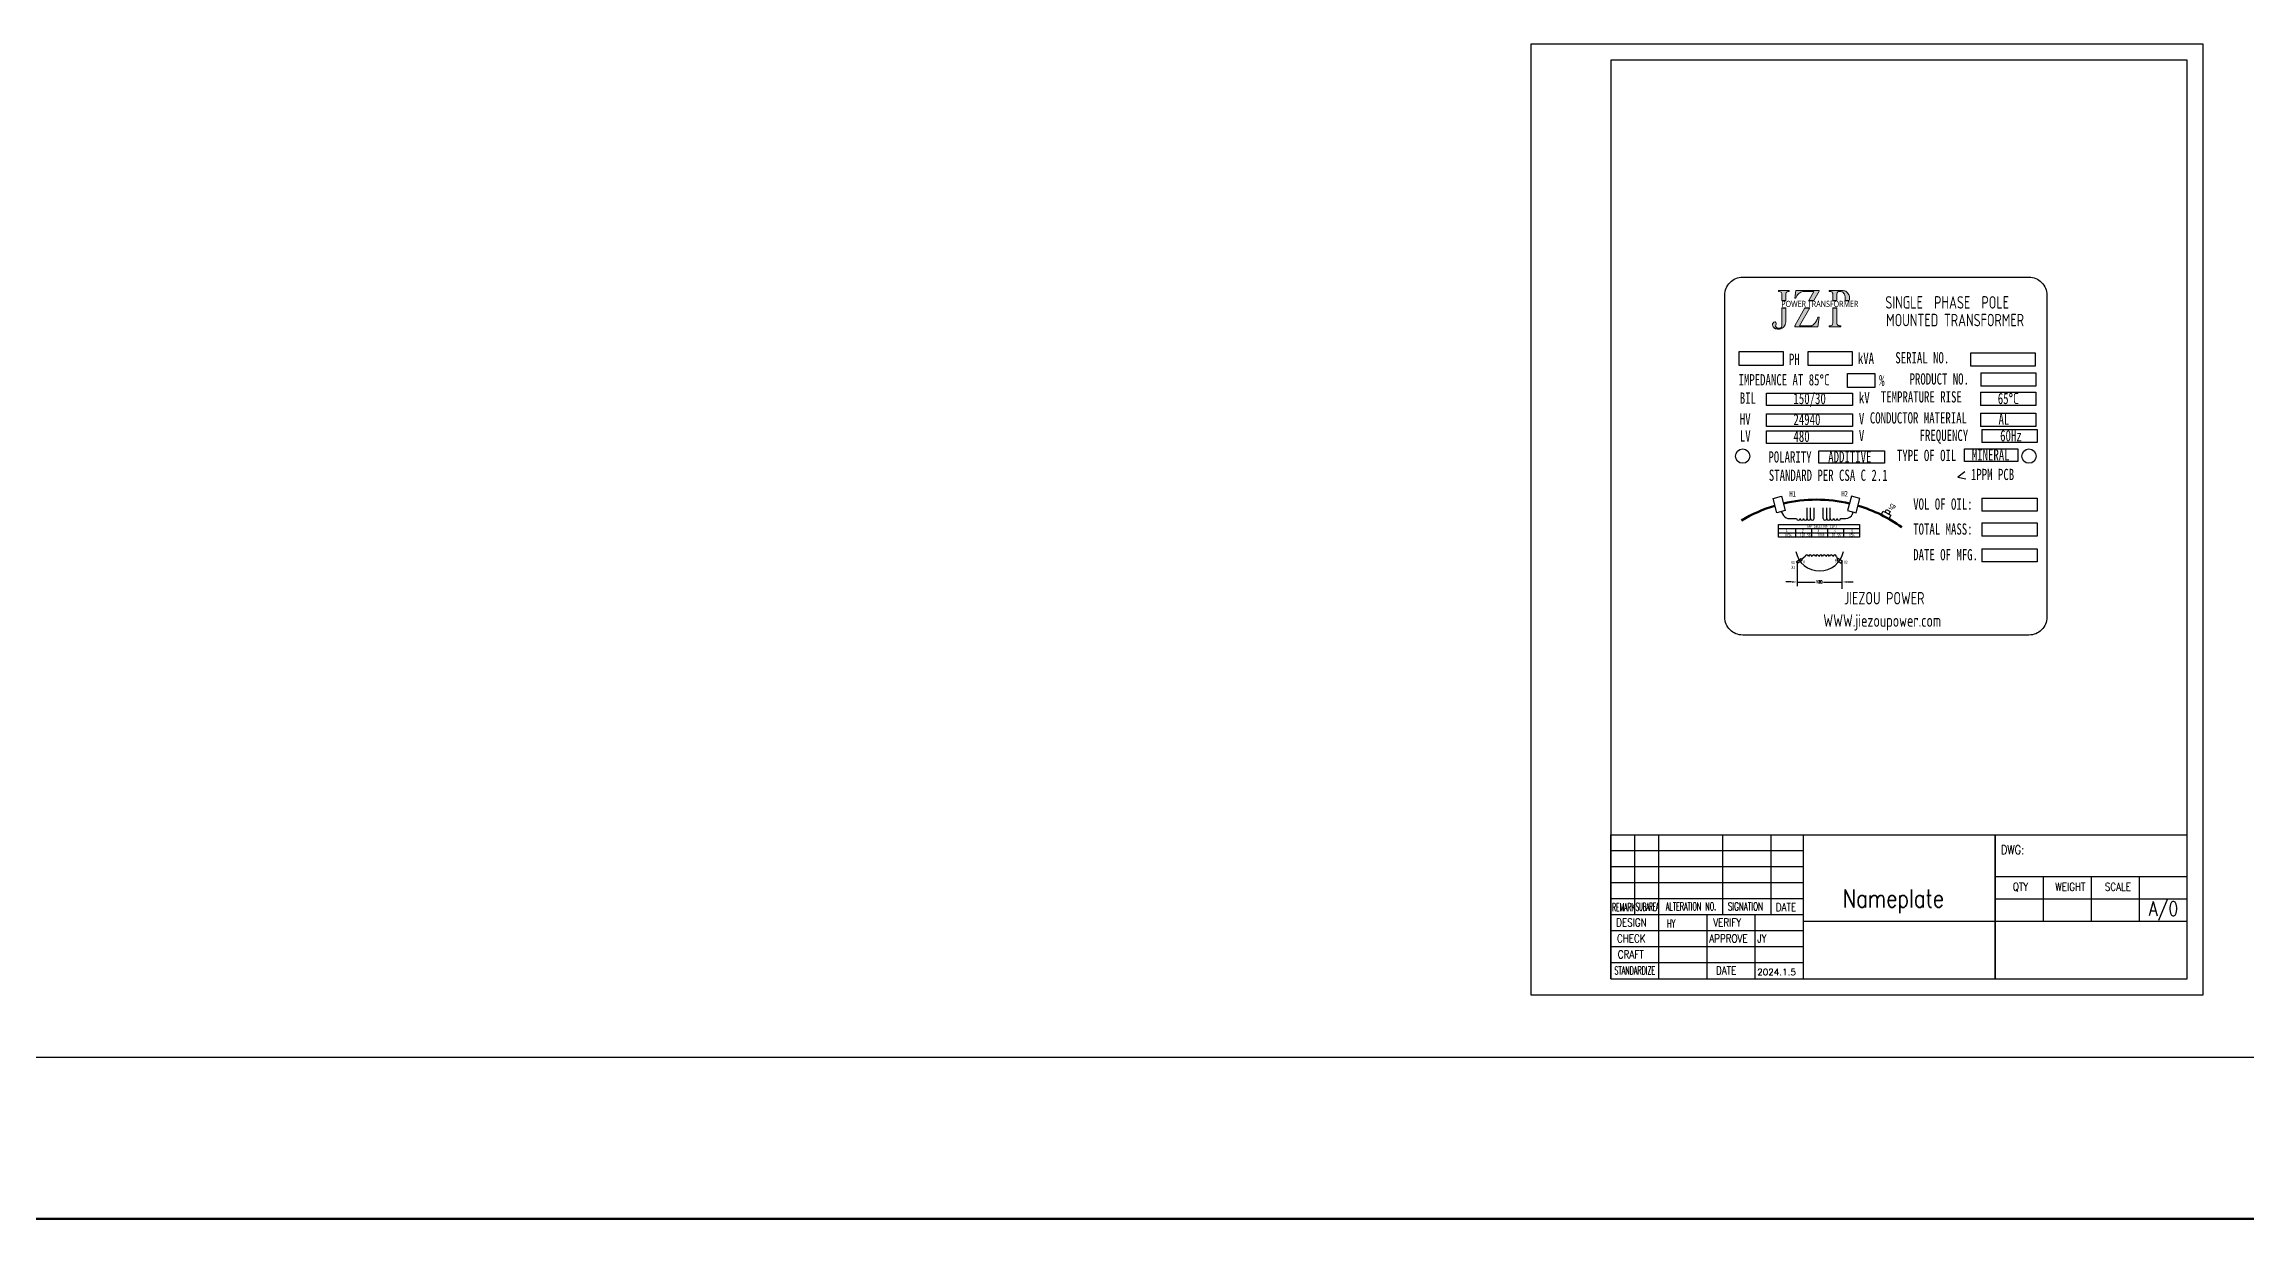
# Model space of a CAD drawing. Header units: millimetres. Extents: x 119255 to 123044, y -8474 to -5512.
# Drawn here: x 120649 to 121264, y -5840 to -5512 of the extents above; entities that cross this region are included whole.
import ezdxf

# ---------------------------------------------------------------- set-up
doc = ezdxf.new("R2010")
doc.units = ezdxf.units.MM
doc.header["$LTSCALE"] = 3
doc.layers.add('INTE_THICK', color=7, linetype='Continuous')
for name, color, linetype, lineweight in [('标注、文本', 3, 'Continuous', 25), ('粗实线', 4, 'Continuous', 53), ('粗实线层', 7, 'Continuous', 50)]:
    doc.layers.add(name, color=color, linetype=linetype, lineweight=lineweight)
doc.styles.add('PC_TEXTSTYLE', font='ISOCP.SHX', dxfattribs={"width": 0.707, "bigfont": 'GBCBIG.SHX'})
doc.styles.get("Standard").update_dxf_attribs({"font": 'txt', "bigfont": 'gbcbig.shx'})
doc.styles.add('TEXTSTYLE_3', font='txt', dxfattribs={"width": 0.8, "bigfont": 'hztxt.shx'})
doc.styles.add('TEXTSTYLE_4', font='txt', dxfattribs={"width": 0.65, "bigfont": 'hztxt.shx'})
doc.styles.add('TEXTSTYLE_5', font='txt', dxfattribs={"width": 0.45, "bigfont": 'hztxt.shx'})
doc.styles.add('TEXTSTYLE_7', font='txt', dxfattribs={"width": 0.75, "bigfont": 'hztxt.shx'})
doc.styles.add('TH_GBDIM', font='romans.shx', dxfattribs={"width": 0.8, "bigfont": 'gbcbig.shx'})

msp = doc.modelspace()

# ---------------------------------------------------------------- hatches: boundary and pattern name
at = {"layer": '标注、文本'}
h = msp.add_hatch(color=256, dxfattribs=at)
h.dxf.hatch_style = 1
h.paths.add_polyline_path([(121135.6, -5585.22), (121134.47, -5585.22), (121134.47, -5589.92), (121134.44, -5590.35), (121134.35, -5590.64, -0.564853), (121132.7, -5590.36), (121132.8, -5590.06), (121132.86, -5589.83), (121132.86, -5589.5), (121132.82, -5589.37), (121132.61, -5589.17), (121132.52, -5589.14), (121132.24, -5589.23), (121132.14, -5589.31), (121131.95, -5589.6), (121131.92, -5589.71), (121131.87, -5590.04), (121131.94, -5590.37), (121132.03, -5590.56), (121132.23, -5590.78, 0.201196), (121134.33, -5591.02), (121134.6, -5590.92), (121134.86, -5590.77), (121135.06, -5590.57), (121135.25, -5590.31), (121135.41, -5589.99), (121135.44, -5589.89), (121135.53, -5589.56), (121135.58, -5589.2), (121135.6, -5588.82)])
h.paths.add_polyline_path([(121135.69, -5581.02), (121135.72, -5580.95), (121135.94, -5580.75), (121136.14, -5580.71), (121136.49, -5580.68), (121136.49, -5580.37), (121133.53, -5580.37), (121133.53, -5580.68), (121133.78, -5580.7), (121134.03, -5580.74), (121134.04, -5580.74), (121134.31, -5580.9), (121134.44, -5581.24), (121134.46, -5581.51), (121134.47, -5581.93), (121134.47, -5583.21), (121135.6, -5583.21), (121135.6, -5581.76), (121135.6, -5581.73), (121135.62, -5581.31)])
h.paths.add_polyline_path([(121144.89, -5580.59), (121144.89, -5580.37), (121138.39, -5580.37), (121138.08, -5582.57), (121138.39, -5582.57), (121138.4, -5582.55), (121138.53, -5582.29), (121138.72, -5581.91), (121138.72, -5581.9), (121138.89, -5581.65), (121139.13, -5581.37), (121139.27, -5581.23), (121139.52, -5581.05), (121139.8, -5580.88), (121140.06, -5580.77), (121140.35, -5580.7), (121140.64, -5580.68), (121143.47, -5580.68), (121142.05, -5583.21), (121143.42, -5583.21)])
h.paths.add_polyline_path([(121142.3, -5585.22), (121140.94, -5585.22), (121138.1, -5590.3), (121138.1, -5590.61), (121144.58, -5590.61), (121144.94, -5587.86), (121144.58, -5587.86), (121144.47, -5588.18), (121144.32, -5588.53), (121144.29, -5588.6), (121144.13, -5588.92), (121143.96, -5589.21), (121143.77, -5589.48), (121143.56, -5589.72), (121143.37, -5589.91), (121143.11, -5590.11), (121142.88, -5590.21), (121142.74, -5590.24), (121142.46, -5590.28), (121142.14, -5590.3), (121139.45, -5590.3)])
h.paths.add_polyline_path([(121150.1, -5580.81), (121150.32, -5580.71), (121150.65, -5580.68), (121150.94, -5580.69), (121151.21, -5580.74), (121151.39, -5580.81), (121151.65, -5581), (121151.84, -5581.22), (121152, -5581.48), (121152.11, -5581.79), (121152.18, -5582.14), (121152.2, -5582.54), (121152.2, -5582.59), (121152.18, -5582.99), (121152.14, -5583.21), (121153.32, -5583.21), (121153.39, -5582.9), (121153.41, -5582.53), (121153.41, -5582.41), (121153.37, -5582.05), (121153.26, -5581.72), (121153.23, -5581.63), (121153.06, -5581.33), (121152.86, -5581.07), (121152.82, -5581.03), (121152.58, -5580.81), (121152.33, -5580.64), (121152.06, -5580.52), (121151.79, -5580.46), (121151.63, -5580.44), (121151.25, -5580.4), (121150.97, -5580.38), (121150.8, -5580.37), (121147.71, -5580.37), (121147.71, -5580.68), (121147.9, -5580.68), (121148.22, -5580.72), (121148.43, -5580.8), (121148.55, -5580.89), (121148.69, -5581.18), (121148.7, -5581.28), (121148.72, -5581.6), (121148.73, -5582.06), (121148.73, -5583.21), (121149.85, -5583.21), (121149.85, -5582.01), (121149.85, -5581.93), (121149.86, -5581.51), (121149.89, -5581.21), (121149.92, -5581.08)])
h.paths.add_polyline_path([(121149.85, -5585.22), (121148.73, -5585.22), (121148.73, -5589.31), (121148.73, -5589.45), (121148.69, -5589.79), (121148.55, -5590.08), (121148.53, -5590.1), (121148.26, -5590.23), (121148.05, -5590.26), (121147.71, -5590.28), (121147.71, -5590.59), (121150.98, -5590.59), (121150.98, -5590.28), (121150.82, -5590.27), (121150.52, -5590.25), (121150.4, -5590.23), (121150.13, -5590.15), (121149.93, -5589.89), (121149.88, -5589.76), (121149.85, -5589.37)])

# ---------------------------------------------------------------- linework, layer by layer
at = {"color": 7, "linetype": 'Continuous'}
for p, q in [((121086.72, -5732.56), (121247.75, -5732.56)), ((121086.73, -5732.5), (121247.75, -5732.5)), ((121086.73, -5772.76), (121086.73, -5732.5)), ((121093.44, -5754.86), (121093.44, -5732.5)), ((121100.15, -5772.76), (121100.15, -5732.5)), ((121118.04, -5754.86), (121118.04, -5732.5)), ((121131.46, -5754.86), (121131.46, -5732.5)), ((121140.4, -5732.5), (121140.4, -5772.76)), ((121140.42, -5732.53), (121140.42, -5772.78)), ((121140.42, -5732.53), (121247.77, -5732.53)), ((121194.08, -5772.76), (121194.08, -5732.5)), ((121194.1, -5732.53), (121194.1, -5772.78)), ((121140.4, -5736.97), (121086.73, -5736.97)), ((121140.4, -5741.45), (121086.73, -5741.45)), ((121140.4, -5745.92), (121086.73, -5745.92)), ((121194.08, -5744.13), (121247.75, -5744.13)), ((121194.1, -5744.16), (121247.77, -5744.16)), ((121207.5, -5744.13), (121207.5, -5756.65)), ((121207.52, -5744.16), (121207.52, -5756.68)), ((121220.92, -5744.13), (121220.92, -5756.65)), ((121220.93, -5744.16), (121220.93, -5756.68)), ((121234.33, -5744.13), (121234.33, -5756.65)), ((121234.35, -5744.16), (121234.35, -5756.68)), ((121140.4, -5750.39), (121086.73, -5750.39)), ((121194.08, -5750.39), (121247.75, -5750.39)), ((121194.1, -5750.42), (121247.77, -5750.42)), ((121140.4, -5754.86), (121086.73, -5754.86)), ((121140.4, -5759.34), (121086.73, -5759.34)), ((121113.56, -5754.86), (121113.56, -5772.76)), ((121126.98, -5754.86), (121126.98, -5772.76)), ((121140.4, -5756.65), (121247.75, -5756.65)), ((121140.42, -5756.68), (121247.77, -5756.68)), ((121140.4, -5763.81), (121086.73, -5763.81)), ((121140.4, -5768.28), (121086.73, -5768.28))]:
    msp.add_line(p, q, dxfattribs=at)
at = {"layer": 'INTE_THICK'}
for p, q in [((121247.75, -5516.02), (121086.73, -5516.02)), ((121086.73, -5516.02), (121086.73, -5772.76)), ((121247.75, -5772.76), (121247.75, -5516.02)), ((121086.73, -5772.76), (121247.75, -5772.76))]:
    msp.add_line(p, q, dxfattribs=at)
at = {"layer": '标注、文本', "color": 3, "lineweight": 0}
for p, q in [((121136.49, -5580.37), (121133.53, -5580.37)), ((121133.53, -5580.37), (121133.53, -5580.68)), ((121133.53, -5580.68), (121133.78, -5580.7)), ((121133.78, -5580.7), (121134.03, -5580.74)), ((121134.03, -5580.74), (121134.04, -5580.74)), ((121134.04, -5580.74), (121134.3, -5580.9)), ((121134.3, -5580.9), (121134.31, -5580.91)), ((121134.31, -5580.91), (121134.44, -5581.24)), ((121134.44, -5581.24), (121134.46, -5581.51)), ((121134.46, -5581.51), (121134.47, -5581.93)), ((121135.6, -5581.73), (121135.62, -5581.31)), ((121135.62, -5581.31), (121135.69, -5581.02)), ((121135.69, -5581.02), (121135.72, -5580.95)), ((121135.72, -5580.95), (121135.94, -5580.75)), ((121135.94, -5580.75), (121136.14, -5580.71)), ((121136.14, -5580.71), (121136.49, -5580.68)), ((121136.49, -5580.68), (121136.49, -5580.37)), ((121138.39, -5580.37), (121138.08, -5582.57)), ((121144.89, -5580.37), (121138.39, -5580.37)), ((121138.89, -5581.65), (121139.13, -5581.37)), ((121139.13, -5581.37), (121139.27, -5581.23)), ((121139.27, -5580.68), (121139.26, -5580.68)), ((121139.27, -5581.23), (121139.52, -5581.05)), ((121139.52, -5581.05), (121139.8, -5580.88)), ((121139.8, -5580.88), (121140.06, -5580.77)), ((121140.06, -5580.77), (121140.35, -5580.7)), ((121140.35, -5580.7), (121140.64, -5580.68)), ((121140.64, -5580.68), (121142.08, -5580.68)), ((121140.64, -5580.68), (121143.47, -5580.68)), ((121143.47, -5580.68), (121142.05, -5583.21)), ((121143.42, -5583.21), (121144.89, -5580.59)), ((121144.89, -5580.59), (121144.89, -5580.37)), ((121150.8, -5580.37), (121147.71, -5580.37)), ((121147.71, -5580.37), (121147.71, -5580.68)), ((121147.71, -5580.68), (121147.9, -5580.68)), ((121147.9, -5580.68), (121148.22, -5580.72)), ((121148.22, -5580.72), (121148.43, -5580.8)), ((121148.43, -5580.8), (121148.55, -5580.89)), ((121148.55, -5580.89), (121148.69, -5581.18)), ((121148.69, -5581.18), (121148.7, -5581.28)), ((121148.7, -5581.28), (121148.72, -5581.6)), ((121148.72, -5581.6), (121148.73, -5582.06)), ((121149.85, -5581.93), (121149.86, -5581.51)), ((121149.86, -5581.51), (121149.89, -5581.21)), ((121149.89, -5581.21), (121149.92, -5581.08)), ((121149.92, -5581.08), (121150.1, -5580.81)), ((121150.1, -5580.81), (121150.32, -5580.71)), ((121150.32, -5580.71), (121150.65, -5580.68)), ((121150.65, -5580.68), (121150.94, -5580.69)), ((121150.97, -5580.38), (121150.8, -5580.37)), ((121150.94, -5580.69), (121151.21, -5580.74)), ((121151.25, -5580.4), (121150.97, -5580.38)), ((121151.21, -5580.74), (121151.39, -5580.81)), ((121151.63, -5580.44), (121151.25, -5580.4)), ((121151.39, -5580.81), (121151.65, -5581)), ((121151.79, -5580.46), (121151.63, -5580.44)), ((121151.65, -5581), (121151.84, -5581.22)), ((121152.06, -5580.52), (121151.79, -5580.46)), ((121151.84, -5581.22), (121152, -5581.48)), ((121152, -5581.48), (121152.11, -5581.79)), ((121152.33, -5580.64), (121152.06, -5580.52)), ((121152.58, -5580.81), (121152.33, -5580.64)), ((121152.82, -5581.03), (121152.58, -5580.81)), ((121152.86, -5581.07), (121152.82, -5581.03)), ((121153.06, -5581.33), (121152.86, -5581.07)), ((121153.23, -5581.63), (121153.06, -5581.33)), ((121153.26, -5581.72), (121153.23, -5581.63)), ((121134.47, -5581.93), (121134.47, -5583.21)), ((121134.47, -5585.22), (121134.47, -5589.92)), ((121135.6, -5581.76), (121135.6, -5581.73)), ((121135.6, -5583.21), (121135.6, -5581.76)), ((121135.6, -5588.82), (121135.6, -5585.22)), ((121138.08, -5582.57), (121138.39, -5582.57)), ((121140.94, -5585.22), (121138.1, -5590.3)), ((121138.39, -5582.57), (121138.4, -5582.55)), ((121138.4, -5582.55), (121138.53, -5582.29)), ((121138.53, -5582.29), (121138.72, -5581.91)), ((121138.72, -5581.9), (121138.89, -5581.65)), ((121138.72, -5581.91), (121138.72, -5581.9)), ((121139.45, -5590.3), (121142.3, -5585.22)), ((121148.73, -5582.06), (121148.73, -5583.21)), ((121148.73, -5585.22), (121148.73, -5589.31)), ((121149.85, -5582.01), (121149.85, -5581.93)), ((121149.85, -5583.21), (121149.85, -5582.01)), ((121149.85, -5589.37), (121149.85, -5585.22)), ((121152.11, -5581.79), (121152.18, -5582.14)), ((121152.18, -5582.99), (121152.14, -5583.21)), ((121152.18, -5582.14), (121152.2, -5582.54)), ((121152.2, -5582.59), (121152.18, -5582.99)), ((121152.2, -5582.54), (121152.2, -5582.59)), ((121153.37, -5582.05), (121153.26, -5581.72)), ((121153.32, -5583.21), (121153.39, -5582.9)), ((121153.41, -5582.41), (121153.37, -5582.05)), ((121153.39, -5582.9), (121153.41, -5582.53)), ((121153.41, -5582.53), (121153.41, -5582.41)), ((121131.92, -5589.71), (121131.87, -5590.04)), ((121131.87, -5590.04), (121131.94, -5590.37)), ((121131.95, -5589.6), (121131.92, -5589.71)), ((121131.94, -5590.37), (121132.03, -5590.56)), ((121132.14, -5589.31), (121131.95, -5589.6)), ((121132.03, -5590.56), (121132.23, -5590.78)), ((121132.24, -5589.23), (121132.14, -5589.31)), ((121132.52, -5589.14), (121132.24, -5589.23)), ((121132.61, -5589.17), (121132.52, -5589.14)), ((121132.82, -5589.37), (121132.61, -5589.17)), ((121132.7, -5590.36), (121132.8, -5590.06)), ((121132.8, -5590.06), (121132.86, -5589.83)), ((121132.86, -5589.5), (121132.82, -5589.37)), ((121132.86, -5589.83), (121132.86, -5589.5)), ((121134.33, -5591.02), (121134.6, -5590.92)), ((121134.44, -5590.35), (121134.35, -5590.64)), ((121134.47, -5589.92), (121134.44, -5590.35)), ((121134.6, -5590.92), (121134.86, -5590.77)), ((121134.86, -5590.77), (121135.06, -5590.57)), ((121135.06, -5590.57), (121135.25, -5590.31)), ((121135.25, -5590.31), (121135.41, -5589.99)), ((121135.41, -5589.99), (121135.44, -5589.89)), ((121135.44, -5589.89), (121135.53, -5589.56)), ((121135.53, -5589.56), (121135.58, -5589.2)), ((121135.58, -5589.2), (121135.6, -5588.82)), ((121138.1, -5590.61), (121144.58, -5590.61)), ((121142.14, -5590.3), (121139.45, -5590.3)), ((121142.46, -5590.28), (121142.14, -5590.3)), ((121142.74, -5590.24), (121142.46, -5590.28)), ((121142.88, -5590.21), (121142.74, -5590.24)), ((121143.11, -5590.11), (121142.88, -5590.21)), ((121143.37, -5589.91), (121143.11, -5590.11)), ((121143.56, -5589.72), (121143.37, -5589.91)), ((121143.77, -5589.48), (121143.56, -5589.72)), ((121143.96, -5589.21), (121143.77, -5589.48)), ((121144.13, -5588.92), (121143.96, -5589.21)), ((121144.29, -5588.6), (121144.13, -5588.92)), ((121144.32, -5588.53), (121144.29, -5588.6)), ((121144.47, -5588.18), (121144.32, -5588.53)), ((121144.58, -5587.87), (121144.47, -5588.18)), ((121144.94, -5587.86), (121144.58, -5587.86)), ((121144.58, -5587.86), (121144.58, -5587.87)), ((121144.58, -5590.61), (121144.94, -5587.86)), ((121148.05, -5590.26), (121147.71, -5590.28)), ((121147.71, -5590.28), (121147.71, -5590.59)), ((121147.71, -5590.59), (121150.98, -5590.59)), ((121148.26, -5590.23), (121148.05, -5590.26)), ((121148.53, -5590.1), (121148.26, -5590.23)), ((121148.55, -5590.08), (121148.53, -5590.1)), ((121148.69, -5589.79), (121148.55, -5590.08)), ((121148.73, -5589.45), (121148.69, -5589.79)), ((121148.73, -5589.31), (121148.73, -5589.45)), ((121149.88, -5589.76), (121149.85, -5589.37)), ((121149.93, -5589.89), (121149.88, -5589.76)), ((121150.13, -5590.14), (121149.93, -5589.89)), ((121150.14, -5590.15), (121150.13, -5590.14)), ((121150.4, -5590.23), (121150.14, -5590.15)), ((121150.52, -5590.25), (121150.4, -5590.23)), ((121150.82, -5590.27), (121150.52, -5590.25)), ((121150.98, -5590.28), (121150.82, -5590.27)), ((121150.98, -5590.59), (121150.98, -5590.28))]:
    msp.add_line(p, q, dxfattribs=at)
at = {"layer": '标注、文本'}
for p, q in [((121134.47, -5583.21), (121135.6, -5583.21)), ((121134.47, -5585.22), (121135.6, -5585.22)), ((121140.94, -5585.22), (121142.3, -5585.22)), ((121142.05, -5583.21), (121143.42, -5583.21)), ((121148.73, -5583.21), (121149.85, -5583.21)), ((121148.73, -5585.22), (121149.85, -5585.22)), ((121152.14, -5583.21), (121153.32, -5583.21)), ((121138.1, -5590.3), (121138.1, -5590.61)), ((121160.47, -5603.62), (121160.47, -5607.49)), ((121190.06, -5603.43), (121190.06, -5607.11)), ((121190.05, -5608.86), (121190.05, -5612.54)), ((121190.05, -5614.73), (121190.05, -5618.41)), ((121185.51, -5624.68), (121200.41, -5624.68)), ((121185.51, -5628.15), (121185.51, -5624.68)), ((121190.35, -5619.21), (121190.35, -5622.88)), ((121200.41, -5624.68), (121200.41, -5628.15)), ((121144.8, -5625.23), (121163.2, -5625.23)), ((121144.8, -5628.7), (121144.8, -5625.23)), ((121163.2, -5628.7), (121144.8, -5628.7)), ((121163.2, -5625.23), (121163.2, -5628.7)), ((121200.41, -5628.15), (121185.51, -5628.15)), ((121185.66, -5631.11), (121183.7, -5632.57)), ((121183.7, -5632.57), (121185.88, -5633.08)), ((121134.27, -5642.2), (121134.97, -5643.26)), ((121141.53, -5644.15), (121141.53, -5641.18)), ((121142.51, -5644.15), (121142.51, -5641.18)), ((121143.48, -5644.15), (121143.48, -5641.18)), ((121146.05, -5644.15), (121146.05, -5641.18)), ((121147.02, -5644.15), (121147.02, -5641.18)), ((121148, -5644.15), (121148, -5641.18)), ((121154.2, -5642.87), (121154.42, -5642.3)), ((121190.4, -5638.41), (121190.4, -5642.09)), ((121133.51, -5646.96), (121156.19, -5646.96)), ((121133.51, -5648.13), (121156.19, -5648.13)), ((121136.64, -5644.15), (121138.61, -5644.15)), ((121138.26, -5646.96), (121138.26, -5649.36)), ((121142.74, -5646.96), (121142.74, -5649.36)), ((121147.23, -5646.96), (121147.23, -5649.36)), ((121150.92, -5644.15), (121152.34, -5644.15)), ((121151.71, -5646.96), (121151.71, -5649.36)), ((121190.4, -5645.38), (121190.4, -5649.06)), ((121140.97, -5654.78), (121140.02, -5655.55)), ((121149.73, -5654.78), (121150.03, -5655.55)), ((121190.4, -5652.56), (121190.4, -5656.24)), ((121138.78, -5656.39), (121138.78, -5663.06)), ((121151.27, -5656.39), (121151.27, -5663.79)), ((121138.78, -5661.9), (121143.8, -5661.9)), ((121146.15, -5661.9), (121151.27, -5661.9)), ((123044.2, -5794.75), (119255.17, -5794.75))]:
    msp.add_line(p, q, dxfattribs=at)
at = {"layer": '标注、文本', "color": 3}
for p, q in [((121137.14, -5661.86), (121135.64, -5661.86)), ((121152.91, -5661.86), (121154.41, -5661.86))]:
    msp.add_line(p, q, dxfattribs=at)
at = {"layer": '标注、文本'}
msp.add_lwpolyline([(121123.55, -5576.7), (121203.55, -5576.7, -0.414214), (121208.55, -5581.7), (121208.55, -5671.7, -0.414214), (121203.55, -5676.7), (121123.55, -5676.7, -0.414214), (121118.55, -5671.7), (121118.55, -5581.7, -0.414214)], format="xyb", close=True, dxfattribs=at)
for points in [[(121122.59, -5597.5), (121134.87, -5597.5), (121134.87, -5601.37), (121122.59, -5601.37)], [(121141.85, -5597.5), (121154.13, -5597.5), (121154.13, -5601.37), (121141.85, -5601.37)], [(121187.35, -5597.85), (121205.26, -5597.85), (121205.26, -5601.52), (121187.35, -5601.52)], [(121130.18, -5609.08), (121154.25, -5609.08), (121154.25, -5612.55), (121130.18, -5612.55)], [(121130.18, -5614.91), (121154.25, -5614.91), (121154.25, -5618.39), (121130.18, -5618.39)], [(121130.18, -5619.65), (121154.25, -5619.65), (121154.25, -5623.12), (121130.18, -5623.12)], [(121132.03, -5638.54), (121134.41, -5637.91), (121135.46, -5641.89), (121133.08, -5642.52)], [(121156.28, -5638.54), (121153.91, -5637.91), (121152.85, -5641.89), (121155.23, -5642.52)], [(121162.83, -5642.04), (121164.99, -5643.21), (121164.43, -5644.25), (121162.26, -5643.08)], [(121163.76, -5641.57), (121164.79, -5642.13), (121164.38, -5642.88), (121163.35, -5642.32)], [(121133.51, -5645.8), (121156.19, -5645.8), (121156.19, -5649.36), (121133.51, -5649.36)], [(121139.86, -5655.31), (121140.18, -5655.79), (121138.94, -5656.63), (121138.62, -5656.15)], [(121150.19, -5655.31), (121149.87, -5655.79), (121151.11, -5656.63), (121151.43, -5656.15)]]:
    msp.add_lwpolyline(points, close=True, dxfattribs=at)
for points in [[(121160.47, -5607.49), (121152.82, -5607.49), (121152.82, -5603.62), (121160.47, -5603.62)], [(121190.06, -5603.43), (121205.51, -5603.43), (121205.51, -5607.11), (121190.06, -5607.11)], [(121190.05, -5608.86), (121205.5, -5608.86), (121205.5, -5612.54), (121190.05, -5612.54)], [(121190.05, -5614.73), (121205.5, -5614.73), (121205.5, -5618.41), (121190.05, -5618.41)], [(121190.35, -5619.21), (121205.8, -5619.21), (121205.8, -5622.88), (121190.35, -5622.88)], [(121190.4, -5638.41), (121205.85, -5638.41), (121205.85, -5642.09), (121190.4, -5642.09)], [(121190.4, -5645.38), (121205.85, -5645.38), (121205.85, -5649.06), (121190.4, -5649.06)], [(121190.4, -5652.56), (121205.85, -5652.56), (121205.85, -5656.24), (121190.4, -5656.24)]]:
    msp.add_lwpolyline(points, dxfattribs=at)
for centre in [(121123.55, -5626.7), (121203.55, -5626.7)]:
    msp.add_circle(centre, 2, dxfattribs=at)
for centre, radius, start, end in [((121133.57, -5588.39), 2.73, 240.63938, 286.14253), ((121133.61, -5590), 0.976, 201.48435, 319.32465), ((121152.34, -5642.15), 2, 270, 339.0548), ((121136.64, -5642.15), 2, 213.55601, 270), ((121139.1, -5644.15), 0.485, 180, 0), ((121140.07, -5644.15), 0.485, 180, 0), ((121141.05, -5644.15), 0.485, 180, 0), ((121142.02, -5644.15), 0.485, 180, 0), ((121142.99, -5644.15), 0.485, 180, 0), ((121146.54, -5644.15), 0.485, 180, 0), ((121147.51, -5644.15), 0.485, 180, 0), ((121148.48, -5644.15), 0.485, 180, 0), ((121149.46, -5644.15), 0.485, 180, 0), ((121150.43, -5644.15), 0.485, 180, 0), ((121145.04, -5652), 6.79, 191.61474, 348.65109), ((121141.46, -5654.78), 0.485, 360, 180), ((121142.43, -5654.78), 0.485, 360, 180), ((121143.41, -5654.78), 0.485, 360, 180), ((121144.38, -5654.78), 0.485, 360, 180), ((121145.35, -5654.78), 0.485, 360, 180), ((121146.32, -5654.78), 0.485, 360, 180), ((121147.3, -5654.78), 0.485, 360, 180), ((121148.27, -5654.78), 0.485, 360, 180), ((121149.25, -5654.78), 0.485, 360, 180)]:
    msp.add_arc(centre, radius, start, end, dxfattribs=at)
at = {"layer": '标注、文本', "color": 3}
for points in [[(121137.28, -5661.63), (121137.28, -5662.08), (121138.65, -5661.86)], [(121152.77, -5661.63), (121152.77, -5662.08), (121151.4, -5661.86)]]:
    msp.add_solid(points, dxfattribs=at)
at = {"layer": '粗实线'}
msp.add_line((122999.1, -5839.86), (119480.7, -5839.86), dxfattribs=at)
at = {"layer": '粗实线', "ltscale": 2}
for start, end in [(106.55111, 120.99031), (76.91188, 103.08812), (54.11891, 73.44889)]:
    msp.add_arc((121144.16, -5679.57), 40.71, start, end, dxfattribs=at)
at = {"layer": '粗实线层', "color": 1, "lineweight": -3}
for p, q in [((121252.22, -5511.54), (121064.36, -5511.54)), ((121064.36, -5511.54), (121064.36, -5777.23)), ((121252.22, -5777.23), (121252.22, -5511.54)), ((121064.36, -5777.23), (121252.22, -5777.23))]:
    msp.add_line(p, q, dxfattribs=at)

# ---------------------------------------------------------------- texts
at = {"color": 7}
for s, height, style, width, p in [('DWG:', 2.5, 'TEXTSTYLE_7', 0.8, (121195.71, -5737.95)), ('Nameplate', 5, 'TEXTSTYLE_7', 0.8, (121151.49, -5752.78)), ('REMARK', 2.236, 'TEXTSTYLE_5', 0.45, (121087.03, -5753.87)), ('SUBAREA', 2.236, 'TEXTSTYLE_5', 0.4, (121093.65, -5753.75)), ('ALTERATION NO.', 2.2365, 'TEXTSTYLE_3', 0.5, (121102.06, -5753.63)), ('SIGNATION', 2.236, 'TEXTSTYLE_4', 0.65, (121119.43, -5753.64)), ('STANDARDIZE', 2.2365, 'TEXTSTYLE_3', 0.5, (121087.69, -5771.54))]:
    msp.add_text(s, height=height, dxfattribs=dict(at, style=style, width=width)).set_placement(p)
for s, height, width, p in [('QTY', 2.236, 0.8, (121199.06, -5748.16)), ('WEIGHT', 2.236, 0.8, (121210.9, -5748.16)), ('SCALE', 2.236, 0.8, (121224.76, -5748.16)), ('DATE', 2.236, 0.8, (121132.81, -5753.84)), ('A/0', 4, 0.8, (121237.05, -5755.13)), ('DESIGN', 2.236, 0.8, (121088.2, -5758.12)), ('HY', 2.236, 0.55, (121102.41, -5758.46)), ('VERIFY', 2.236, 0.8, (121115.31, -5758.12)), ('CHECK', 2.236, 0.8, (121088.41, -5762.6)), ('CRAFT', 2.236, 0.8, (121088.65, -5767.07)), ('APPROVE', 2.236, 0.8, (121114.2, -5762.6)), ('JY', 2.236, 0.8, (121127.62, -5762.6)), ('DATE', 2.236, 0.8, (121116.08, -5771.54))]:
    msp.add_text(s, height=height, dxfattribs=dict(at, width=width)).set_placement(p)
msp.add_text('2024.1.5', height=1.8, dxfattribs=at).set_placement((121127.6, -5771.77))
at = {"layer": '标注、文本', "attachment_point": 1, "style": 'PC_TEXTSTYLE'}
for s, width, gutter_width, insert, char_height in [('{\\fLucida Bright|b0|i0|c0|p18;POWER TRANSFORMER}', 20.0156, 8.68, (121134.33, -5583.29), 1.736), ('{\\fISOCPEUR|b0|i0|c134|p34;SINGLE  PHASE  POLE}', 48.5551, 8.68, (121163.42, -5581.99), 3.485), ('{\\fISOCPEUR|b0|i0|c0|p34;MOUNTED TRANSFORMER}', 48.5551, 8.68, (121163.61, -5586.93), 3.485), ('{\\fFangSong|b0|i0|c0|p49;PH}', 43.6996, 7.81, (121136.47, -5598.05), 3.1365), ('{\\fFangSong|b0|i0|c0|p49;kVA}', 48.5551, 8.68, (121155.73, -5597.79), 3.1365), ('{\\fFangSong|b0|i0|c134|p49;SERIAL NO.}', 48.5551, 8.68, (121166.2, -5597.64), 3.1365), ('{\\fFangSong|b0|i0|c134|p49;IMPEDANCE AT 85\\fISOCPEUR|b0|i0|c0|p34;%%DC}', 48.5551, 8.68, (121122.38, -5603.79), 3.1365), ('{\\fFangSong|b0|i0|c134|p49;%}', 48.5551, 8.68, (121161.68, -5603.96), 3.1365), ('{\\fFangSong|b0|i0|c134|p49;PRODUCT NO.}', 48.5551, 8.68, (121170.19, -5603.56), 3.1365), ('{\\fFangSong|b0|i0|c134|p49;BIL}', 48.5551, 8.68, (121122.74, -5608.91), 3.1365), ('{\\fFangSong|b0|i0|c134|p49;150/30}', 39.9569, 7.14, (121137.73, -5609.03), 3.1365), ('{\\fFangSong|b0|i0|c0|p49;kV}', 48.5551, 8.68, (121156.02, -5608.79), 3.1365), ('{\\fFangSong|b0|i0|c134|p49;TEMPRATURE RISE}', 48.5551, 8.68, (121162.16, -5608.57), 3.1365), ('{\\fFangSong|b0|i0|c134|p49;65\\fISOCPEUR|b0|i0|c0|p34;%%DC}', 48.5551, 8.68, (121194.84, -5609.01), 3.1365), ('{\\fFangSong|b0|i0|c134|p49;HV}', 48.5551, 8.68, (121122.74, -5614.75), 3.1365), ('{\\fFangSong|b0|i0|c134|p49;24940}', 39.9569, 7.14, (121137.73, -5614.87), 3.1365), ('{\\fFangSong|b0|i0|c0|p49;V}', 48.5551, 8.68, (121156.02, -5614.63), 3.1365), ('{\\fFangSong|b0|i0|c134|p49;CONDUCTOR MATERIAL}', 48.5551, 8.68, (121159.08, -5614.44), 3.1365), ('{\\fFangSong|b0|i0|c134|p49;AL}', 48.5551, 8.68, (121195.05, -5614.81), 3.1365), ('{\\fFangSong|b0|i0|c134|p49;LV}', 48.5551, 8.68, (121122.74, -5619.48), 3.1365), ('{\\fFangSong|b0|i0|c134|p49;480}', 39.9569, 7.14, (121137.73, -5619.6), 3.1365), ('{\\fFangSong|b0|i0|c0|p49;V}', 48.5551, 8.68, (121156.02, -5619.36), 3.1365), ('{\\fFangSong|b0|i0|c134|p49;FREQUENCY}', 48.5551, 8.68, (121172.99, -5619.32), 3.1365), ('{\\fFangSong|b0|i0|c134|p49;60Hz}', 48.5551, 8.68, (121195.5, -5619.42), 3.1365), ('{\\fFangSong|b0|i0|c134|p49;POLARITY }', 48.5551, 8.68, (121130.73, -5625.35), 3.1365), ('{\\fFangSong|b0|i0|c134|p49;STANDARD PER CSA C 2.1}', 48.5551, 8.68, (121130.85, -5630.47), 3.1365), ('{\\fFangSong|b0|i0|c134|p49;ADDITIVE}', 39.9569, 7.14, (121147.45, -5625.32), 3.1365), ('{\\fFangSong|b0|i0|c134|p49;TYPE OF OIL}', 48.5551, 8.68, (121166.65, -5624.93), 3.1365), ('{\\fFangSong|b0|i0|c134|p49;1PPM PCB}', 48.5551, 8.68, (121187.33, -5630.24), 3.1365), ('{\\fFangSong|b0|i0|c134|p49;MINERAL}', 39.9569, 7.14, (121187.58, -5624.77), 3.1365), ('{\\fFangSong|b0|i0|c134|p49;H1}', 24.2775, 4.34, (121136.61, -5636.46), 1.5683), ('{\\fFangSong|b0|i0|c134|p49;H2}', 24.2775, 4.34, (121151.14, -5636.4), 1.5683), ('{\\fFangSong|b0|i0|c134|p49;VOL OF OIL:}', 48.5551, 8.68, (121171.2, -5638.53), 3.1365), ('{\\fFangSong|b0|i0|c134|p49;105%}', 13.3233, 2.38, (121135.17, -5648.31), 0.8606), ('{\\fFangSong|b0|i0|c134|p49;1}', 13.3233, 2.38, (121135.63, -5647.06), 0.8606), ('{\\fFangSong|b0|i0|c134|p49;102.5%}', 13.3233, 2.38, (121139.56, -5648.31), 0.8606), ('{\\fFangSong|b0|i0|c134|p49;2}', 13.3233, 2.38, (121140.07, -5647.09), 0.8606), ('{\\fFangSong|b0|i0|c134|p49;TAP SELECTOM (SP)}', 13.3233, 2.38, (121141.42, -5645.83), 0.8606), ('{\\fFangSong|b0|i0|c134|p49;3}', 13.3233, 2.38, (121144.43, -5647.07), 0.8606), ('{\\fFangSong|b0|i0|c134|p49;100%}', 13.3233, 2.38, (121144.44, -5648.32), 0.8606), ('{\\fFangSong|b0|i0|c134|p49;97.5%}', 13.3233, 2.38, (121148.45, -5648.31), 0.8606), ('{\\fFangSong|b0|i0|c134|p49;4}', 13.3233, 2.38, (121149.19, -5647.06), 0.8606), ('{\\fFangSong|b0|i0|c134|p49;95%}', 13.3233, 2.38, (121153.26, -5648.3), 0.8606), ('{\\fFangSong|b0|i0|c134|p49;5}', 13.3233, 2.38, (121153.86, -5647.1), 0.8606), ('{\\fFangSong|b0|i0|c134|p49;TOTAL MASS:}', 48.5551, 8.68, (121171.2, -5645.5), 3.1365), ('{\\fFangSong|b0|i0|c134|p49;DATE OF MFG.}', 48.5551, 8.68, (121171.2, -5652.67), 3.1365), ('{\\fFangSong|b0|i0|c134|p49;X3}', 13.3233, 2.38, (121137.07, -5656), 0.8606), ('{\\fFangSong|b0|i0|c134|p49;X1}', 13.3233, 2.38, (121137.17, -5657.34), 0.8606), ('{\\fFangSong|b0|i0|c134|p49;A}', 13.3233, 2.38, (121140.4, -5655.78), 0.8606), ('{\\fFangSong|b0|i0|c134|p49;B}', 13.3233, 2.38, (121149.22, -5655.51), 0.8606), ('{\\fFangSong|b0|i0|c134|p49;X2}', 13.3233, 2.38, (121151.89, -5655.9), 0.8606), ('{\\fISOCPEUR|b0|i0|c0|p34;JIEZOU POWER}', 48.5551, 8.68, (121151.83, -5664.65), 3.485), ('{\\fISOCPEUR|b0|i0|c0|p34;WWW.jiezoupower.com}', 48.5551, 8.68, (121146.08, -5670.9), 3.485)]:
    msp.add_mtext_dynamic_manual_height_columns(s, width=width, gutter_width=gutter_width, heights=[0], dxfattribs=dict(at, insert=insert, char_height=char_height))
at = {"layer": '标注、文本', "insert": (121164.86, -5639.81), "char_height": 1.5683, "attachment_point": 1, "rotation": 332.46241, "style": 'PC_TEXTSTYLE'}
msp.add_mtext_dynamic_manual_height_columns('{\\fFangSong|b0|i0|c134|p49;SP}', width=24.2775, gutter_width=4.34, heights=[0], dxfattribs=at)
at = {"layer": '标注、文本', "color": 2, "insert": (121144.95, -5661.84), "char_height": 0.777, "attachment_point": 5, "style": 'TH_GBDIM'}
msp.add_mtext('120', dxfattribs=at)

doc.saveas('drawing.dxf')
